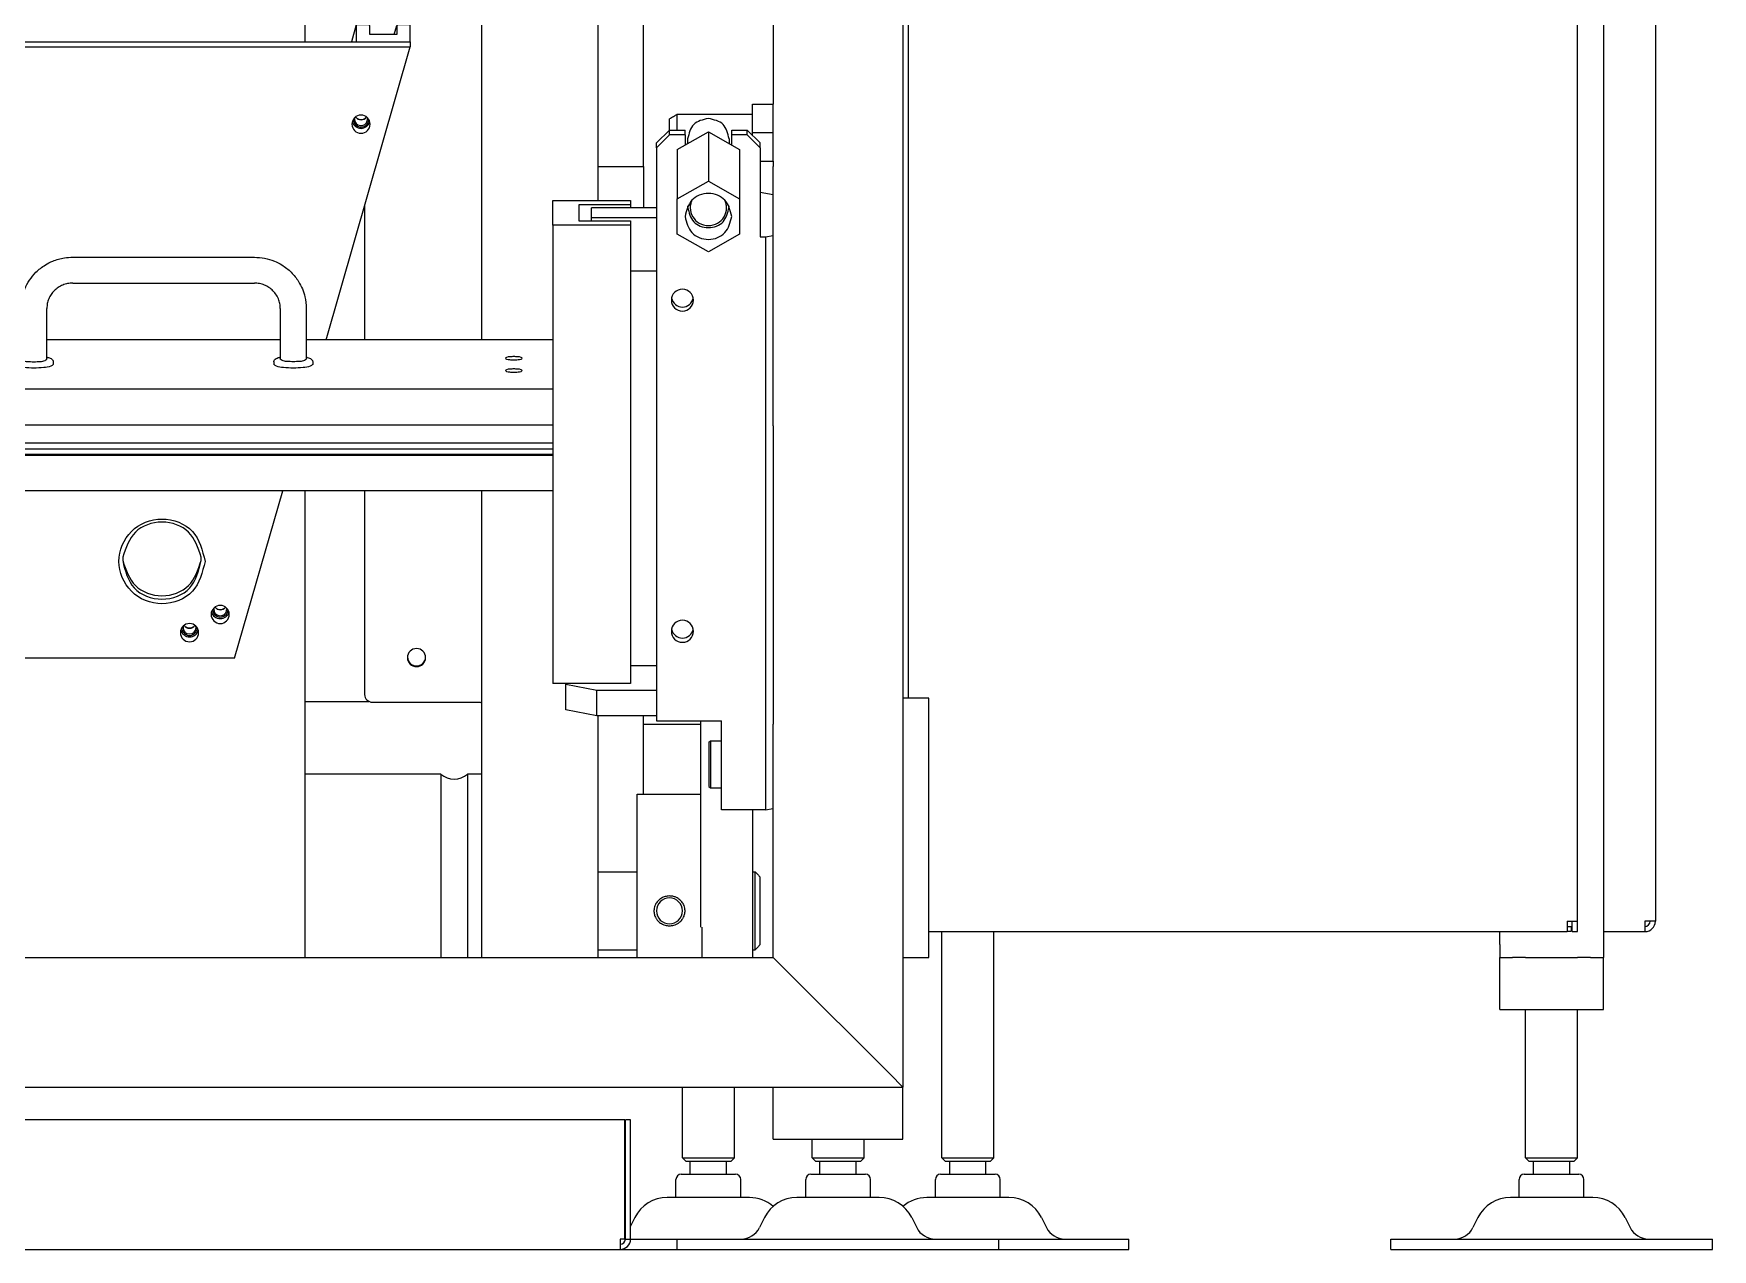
# Model space of a CAD drawing. Header units: millimetres. Extents: x -4653 to 8979, y -13943 to 4840.
# Drawn here: x 5384 to 6031, y 1132 to 1601 of the extents above; entities that cross this region are included whole.
import ezdxf

# ---------------------------------------------------------------- set-up
doc = ezdxf.new("R2010")
doc.units = ezdxf.units.MM

# ---------------------------------------------------------------- blocks, each defined once
blk = doc.blocks.new('MNT069000010000E_A_2_1_1_1__455', base_point=(5907.22, 1132))
at = {"color": 7, "linetype": 'Continuous'}
for p, q in [((5979.22, 1258.5), (5979.22, 1364.75)), ((5979.22, 1254.5), (5979.22, 1258.5)), ((5959.22, 1167.25), (5959.22, 1224.5)), ((5979.22, 1167.25), (5979.22, 1224.5)), ((5960.47, 1166), (5959.22, 1167.25)), ((5959.22, 1167.25), (5979.22, 1167.25)), ((5960.47, 1166), (5962.22, 1166)), ((5962.22, 1161), (5962.22, 1166)), ((5962.22, 1166), (5976.22, 1166)), ((5976.22, 1161), (5976.22, 1166)), ((5976.22, 1166), (5977.97, 1166)), ((5977.97, 1166), (5979.22, 1167.25)), ((5956.72, 1152), (5956.72, 1159)), ((5958.72, 1161), (5962.22, 1161)), ((5962.22, 1161), (5976.22, 1161)), ((5976.22, 1161), (5979.72, 1161)), ((5981.72, 1152), (5981.72, 1159)), ((5956.72, 1152), (5953.37, 1152)), ((5969.22, 1152), (5956.72, 1152)), ((5981.72, 1152), (5969.22, 1152)), ((5985.07, 1152), (5981.72, 1152)), ((5940.85, 1144.26), (5938.93, 1140.42)), ((5997.59, 1144.26), (5999.51, 1140.42)), ((5907.22, 1136), (5931.78, 1136)), ((5907.22, 1132), (5907.22, 1136)), ((5931.78, 1136), (5969.22, 1136)), ((5969.22, 1136), (6006.67, 1136)), ((6006.67, 1136), (6031.22, 1136)), ((6031.22, 1132), (6031.22, 1136)), ((5907.22, 1132), (6031.22, 1132))]:
    blk.add_line(p, q, dxfattribs=at)
for centre, radius, start, end in [((5958.72, 1159), 2, 90, 180), ((5979.72, 1159), 2, 0, 90), ((5953.37, 1138), 14, 90, 153.43494), ((5985.07, 1138), 14, 26.56506, 90), ((5931.78, 1144), 8, 270, 333.43494), ((6006.67, 1144), 8, 206.56506, 270)]:
    blk.add_arc(centre, radius, start, end, dxfattribs=at)
blk = doc.blocks.new('LAMIERA_INOX_Sp_1__518', base_point=(4291.72, 1549.5))
at = {"color": 7, "linetype": 'Continuous'}
blk.add_line((5601.72, 1549.5), (5619.22, 1549.5), dxfattribs=at)
blk = doc.blocks.new('TUBO_ASPIRAZIONE_A_SECCO_INOX_P32539N__519', base_point=(4261.72, 1519.5))
blk.add_blockref('LAMIERA_INOX_Sp_1__518', (4291.72, 1549.5))
blk = doc.blocks.new('GR_ASPIRAZIONE_POLVERI__521', base_point=(4261.72, 1519.5))
blk.add_blockref('TUBO_ASPIRAZIONE_A_SECCO_INOX_P32539N__519', (4261.72, 1519.5))
blk = doc.blocks.new('MNT069000010000E_A_2_1_1__522', base_point=(5719.22, 1132))
at = {"color": 7, "linetype": 'Continuous'}
for p, q in [((5734.22, 1167.25), (5734.22, 1254.5)), ((5754.22, 1167.25), (5754.22, 1254.5)), ((5735.47, 1166), (5734.22, 1167.25)), ((5734.22, 1167.25), (5754.22, 1167.25)), ((5735.47, 1166), (5737.22, 1166)), ((5737.22, 1161), (5737.22, 1166)), ((5737.22, 1166), (5751.22, 1166)), ((5751.22, 1161), (5751.22, 1166)), ((5751.22, 1166), (5752.97, 1166)), ((5752.97, 1166), (5754.22, 1167.25)), ((5731.72, 1152), (5731.72, 1159)), ((5733.72, 1161), (5737.22, 1161)), ((5737.22, 1161), (5751.22, 1161)), ((5751.22, 1161), (5754.72, 1161)), ((5756.72, 1152), (5756.72, 1159)), ((5731.72, 1152), (5728.37, 1152)), ((5744.22, 1152), (5731.72, 1152)), ((5756.72, 1152), (5744.22, 1152)), ((5760.07, 1152), (5756.72, 1152)), ((5772.59, 1144.26), (5774.51, 1140.42)), ((5756.22, 1136), (5781.67, 1136)), ((5781.67, 1136), (5806.22, 1136)), ((5806.22, 1132), (5806.22, 1136)), ((5756.22, 1132), (5806.22, 1132))]:
    blk.add_line(p, q, dxfattribs=at)
for centre, radius, start, end in [((5733.72, 1159), 2, 90, 180), ((5754.72, 1159), 2, 0, 90), ((5728.37, 1138), 14, 90, 130.82416), ((5760.07, 1138), 14, 26.56506, 90), ((5781.67, 1144), 8, 206.56506, 270)]:
    blk.add_arc(centre, radius, start, end, dxfattribs=at)
blk = doc.blocks.new('PIATTO_POLIZENE_100x10_L_565', base_point=(5488.72, 1343.26))
at = {"color": 7, "linetype": 'Continuous'}
for p, q in [((5511.72, 1899.88), (5488.72, 1899.88)), ((5511.72, 1897.98), (5488.72, 1897.98)), ((5488.72, 1343.26), (5513.34, 1343.26))]:
    blk.add_line(p, q, dxfattribs=at)
blk = doc.blocks.new('RIVESTIMENTO_IN_POLIZENE_PIANALE_VERTICALE__525', base_point=(4876.72, 1343.26))
blk.add_blockref('PIATTO_POLIZENE_100x10_L_565', (5488.72, 1343.26))
blk = doc.blocks.new('GR__PIANALE_CON_POLIZENE_RACLE_GS4_SINT__528', base_point=(4767.22, 1343.26))
blk.add_blockref('RIVESTIMENTO_IN_POLIZENE_PIANALE_VERTICALE__525', (4876.72, 1343.26))
blk = doc.blocks.new('STAFFA_INFERIORE_SOSTEGNO_PIANALE_P32791N_1__529', base_point=(5641.22, 1244.5))
at = {"color": 7, "linetype": 'Continuous'}
for p, q in [((5641.22, 1335.79), (5641.22, 1256.25)), ((5661.22, 1301.43), (5661.22, 1244.5))]:
    blk.add_line(p, q, dxfattribs=at)
blk = doc.blocks.new('GR_PIANALE_RACLE_GS4_SINT__530', base_point=(4767.22, 1244.5))
for name, p in [('GR__PIANALE_CON_POLIZENE_RACLE_GS4_SINT__528', (4767.22, 1343.26)), ('STAFFA_INFERIORE_SOSTEGNO_PIANALE_P32791N_1__529', (5641.22, 1244.5))]:
    blk.add_blockref(name, p)
blk = doc.blocks.new('MNT069000010000E_A_2_2_1__531', base_point=(5632.22, 1132))
at = {"color": 7, "linetype": 'Continuous'}
for p, q in [((5684.22, 1167.25), (5684.22, 1174.5)), ((5704.22, 1167.25), (5704.22, 1174.5)), ((5685.47, 1166), (5684.22, 1167.25)), ((5684.22, 1167.25), (5704.22, 1167.25)), ((5685.47, 1166), (5687.22, 1166)), ((5687.22, 1161), (5687.22, 1166)), ((5687.22, 1166), (5701.22, 1166)), ((5701.22, 1166), (5702.97, 1166)), ((5701.22, 1161), (5701.22, 1166)), ((5702.97, 1166), (5704.22, 1167.25)), ((5681.72, 1152), (5681.72, 1159)), ((5683.72, 1161), (5687.22, 1161)), ((5687.22, 1161), (5701.22, 1161)), ((5701.22, 1161), (5704.72, 1161)), ((5706.72, 1152), (5706.72, 1159)), ((5681.72, 1152), (5678.37, 1152)), ((5694.22, 1152), (5681.72, 1152)), ((5706.72, 1152), (5694.22, 1152)), ((5710.07, 1152), (5706.72, 1152)), ((5665.85, 1144.26), (5663.93, 1140.42)), ((5722.59, 1144.26), (5724.51, 1140.42)), ((5632.22, 1136), (5656.78, 1136)), ((5632.22, 1132), (5632.22, 1136)), ((5656.78, 1136), (5682.22, 1136)), ((5682.22, 1136), (5694.22, 1136)), ((5694.22, 1136), (5706.22, 1136)), ((5706.22, 1136), (5731.67, 1136)), ((5731.67, 1136), (5756.22, 1136)), ((5756.22, 1132), (5756.22, 1136)), ((5632.22, 1132), (5682.22, 1132)), ((5682.22, 1132), (5706.22, 1132)), ((5706.22, 1132), (5756.22, 1132))]:
    blk.add_line(p, q, dxfattribs=at)
for centre, radius, start, end in [((5683.72, 1159), 2, 90, 180), ((5704.72, 1159), 2, 0, 90), ((5678.37, 1138), 14, 90, 153.43494), ((5710.07, 1138), 14, 26.56506, 90), ((5656.78, 1144), 8, 270, 333.43494), ((5731.67, 1144), 8, 206.56506, 270)]:
    blk.add_arc(centre, radius, start, end, dxfattribs=at)
blk = doc.blocks.new('ALBERO_RULLI_Ø106_MASCHIATURE_M12_P2189N00_1', base_point=(4764.22, 1247.5))
at = {"color": 7, "linetype": 'Continuous'}
for p, q in [((5601.72, 1277.5), (5616.72, 1277.5)), ((5661.22, 1277.5), (5662.22, 1277.5)), ((5662.22, 1262.5), (5662.22, 1277.5)), ((5664.22, 1262.5), (5664.22, 1275.5)), ((5662.22, 1247.5), (5662.22, 1262.5)), ((5664.22, 1249.5), (5664.22, 1262.5)), ((5601.72, 1247.5), (5616.72, 1247.5)), ((5661.22, 1247.5), (5662.22, 1247.5))]:
    blk.add_line(p, q, dxfattribs=at)
for points in [[(5662.22, 1277.5), (5662.72, 1277), (5663.22, 1276.5), (5663.72, 1276), (5664.22, 1275.5)], [(5629.22, 1268.25), (5630.52, 1268.12), (5631.7, 1267.74), (5632.56, 1267.28), (5633.77, 1266.25), (5634.63, 1264.99), (5635, 1264.03), (5635.19, 1263.09), (5635.13, 1261.5), (5634.67, 1260.11), (5634.09, 1259.15), (5632.91, 1257.97), (5631.92, 1257.36), (5630.89, 1256.98), (5629.2, 1256.75), (5627.5, 1256.99), (5626.5, 1257.38), (5625.11, 1258.32), (5624.34, 1259.17), (5623.79, 1260.06), (5623.31, 1261.52), (5623.26, 1263.1), (5623.44, 1264.03), (5623.81, 1264.98), (5624.68, 1266.24), (5625.48, 1266.99), (5626.74, 1267.74), (5628.29, 1268.18), (5629.22, 1268.25)], [(5664.22, 1249.5), (5663.72, 1249), (5663.22, 1248.5), (5662.72, 1248), (5662.22, 1247.5)]]:
    blk.add_spline(points, degree=3, dxfattribs=at)
blk = doc.blocks.new('PROTEZIONE_DX_CATENA_TRASMISSIONE_TAPPETO__539', base_point=(5511.63, 1244.5))
at = {"color": 7, "linetype": 'Continuous'}
for p, q in [((5556.72, 1765.77), (5556.72, 1482.66)), ((5601.72, 1536.33), (5601.72, 1640.19)), ((5511.72, 1534.4), (5511.72, 1482.66)), ((5511.72, 1424.41), (5511.72, 1345.92)), ((5556.72, 1424.41), (5556.72, 1342.69)), ((5514.72, 1342.92), (5555.22, 1342.97)), ((5556.72, 1342.69), (5556.72, 1244.5)), ((5601.72, 1244.5), (5601.72, 1337.69))]:
    blk.add_line(p, q, dxfattribs=at)
for centre, radius, start, end in [((5531.72, 1360.15), 3.5, 0, 180), ((5531.72, 1360.44), 3.5, 182.3316, 357.6684), ((5531.72, 1360.15), 3.5, 180, 0), ((5514.72, 1345.92), 3, 180, 270)]:
    blk.add_arc(centre, radius, start, end, dxfattribs=at)
blk.add_spline([(5555.22, 1342.97), (5555.98, 1342.93), (5556.52, 1342.83), (5556.72, 1342.69)], degree=3, dxfattribs=at)
blk = doc.blocks.new('NASTRO_E10_H_0_P2_TRSPAR_SV_6240x550_P2187N00_1__542', base_point=(4938.72, 1244.5))
at = {"color": 7, "linetype": 'Continuous'}
for p, q in [((5488.72, 1693.92), (5488.72, 1597.47)), ((5488.72, 1424.41), (5488.72, 1244.5))]:
    blk.add_line(p, q, dxfattribs=at)
blk = doc.blocks.new('TUBO_MEC__Ø108_Sp_25_L_203__543', base_point=(5488.72, 1244.5))
at = {"color": 7, "linetype": 'Continuous'}
for p, q in [((5541.12, 1315.25), (5488.72, 1315.25)), ((5541.12, 1315.25), (5541.12, 1244.5)), ((5551.32, 1315.25), (5551.32, 1244.5)), ((5556.72, 1315.25), (5551.32, 1315.25))]:
    blk.add_line(p, q, dxfattribs=at)
blk.add_arc((5546.22, 1320.75), 7.5, 227.16658, 312.83342, dxfattribs=at)
blk = doc.blocks.new('RULLO_ZIGRINATO_Ø106_P2188N00_1__544', base_point=(4868.72, 1244.5))
blk.add_blockref('TUBO_MEC__Ø108_Sp_25_L_203__543', (5488.72, 1244.5))
blk = doc.blocks.new('TRAF_TO_Fe_90x20_L_135__545', base_point=(5624.22, 1257.5))
at = {"color": 7, "linetype": 'Continuous'}
for start, end in [(90, 270), (270, 90)]:
    blk.add_arc((5629.22, 1262.5), 5, start, end, dxfattribs=at)
blk = doc.blocks.new('TRAF_TO_Fe_50x15_L_117__546', base_point=(5619.22, 1307.5))
at = {"color": 7, "linetype": 'Continuous'}
for p, q in [((5619.22, 1307.5), (5619.22, 1334.5)), ((5619.22, 1334.5), (5641.22, 1334.5))]:
    blk.add_line(p, q, dxfattribs=at)
blk = doc.blocks.new('TRAF_TO_Fe_25x10_L_90__547', base_point=(5616.72, 1244.5))
at = {"color": 7, "linetype": 'Continuous'}
for p, q in [((5616.72, 1307.5), (5619.22, 1307.5)), ((5616.72, 1244.5), (5616.72, 1307.5)), ((5619.22, 1307.5), (5641.22, 1307.5)), ((5641.72, 1256.25), (5641.72, 1244.5))]:
    blk.add_line(p, q, dxfattribs=at)
blk = doc.blocks.new('STAFFA_SUPPORTO_INF__DX_RULLI_Ø106_P2192D00__548', base_point=(5616.72, 1244.5))
for name, p in [('TRAF_TO_Fe_50x15_L_117__546', (5619.22, 1307.5)), ('TRAF_TO_Fe_25x10_L_90__547', (5616.72, 1244.5)), ('TRAF_TO_Fe_90x20_L_135__545', (5624.22, 1257.5))]:
    blk.add_blockref(name, p)
blk = doc.blocks.new('GR_TRASMISSIONE_TAPPETO__549', base_point=(4764.22, 1244.5))
for name, p in [('NASTRO_E10_H_0_P2_TRSPAR_SV_6240x550_P2187N00_1__542', (4938.72, 1244.5)), ('PROTEZIONE_DX_CATENA_TRASMISSIONE_TAPPETO__539', (5511.63, 1244.5)), ('STAFFA_SUPPORTO_INF__DX_RULLI_Ø106_P2192D00__548', (5616.72, 1244.5)), ('RULLO_ZIGRINATO_Ø106_P2188N00_1__544', (4868.72, 1244.5)), ('ALBERO_RULLI_Ø106_MASCHIATURE_M12_P2189N00_1', (4764.22, 1247.5))]:
    blk.add_blockref(name, p)
blk = doc.blocks.new('LAMIERA_Fe_Sp_2__564', base_point=(5719.22, 1344.5))
at = {"color": 7, "linetype": 'Continuous'}
for p, q in [((5719.22, 1814.5), (5719.22, 1344.5)), ((5721.22, 1814.5), (5721.22, 1344.5))]:
    blk.add_line(p, q, dxfattribs=at)
blk = doc.blocks.new('CARTER_DX_INF__USCITA_LATO_COMANDI__565', base_point=(5719.22, 1344.5))
blk.add_blockref('LAMIERA_Fe_Sp_2__564', (5719.22, 1344.5))
blk = doc.blocks.new('ASSIEME_CARTERAT_TELAIO_DX_GS4_SINT___566', base_point=(4697.22, 1254.5))
blk.add_blockref('CARTER_DX_INF__USCITA_LATO_COMANDI__565', (5719.22, 1344.5))
blk = doc.blocks.new('MNT069000010000E_A_2_2_2__568', base_point=(5610.22, 1132))
at = {"color": 7, "linetype": 'Continuous'}
for p, q in [((5634.22, 1167.25), (5634.22, 1194.5)), ((5654.22, 1167.25), (5654.22, 1194.5)), ((5634.22, 1167.25), (5654.22, 1167.25)), ((5635.47, 1166), (5634.22, 1167.25)), ((5635.47, 1166), (5637.22, 1166)), ((5637.22, 1166), (5651.22, 1166)), ((5637.22, 1161), (5637.22, 1166)), ((5651.22, 1166), (5652.97, 1166)), ((5651.22, 1161), (5651.22, 1166)), ((5652.97, 1166), (5654.22, 1167.25)), ((5631.72, 1152), (5631.72, 1159)), ((5633.72, 1161), (5637.22, 1161)), ((5637.22, 1161), (5651.22, 1161)), ((5651.22, 1161), (5654.72, 1161)), ((5656.72, 1152), (5656.72, 1159)), ((5631.72, 1152), (5628.37, 1152)), ((5644.22, 1152), (5631.72, 1152)), ((5656.72, 1152), (5644.22, 1152)), ((5660.07, 1152), (5656.72, 1152)), ((5615.85, 1144.26), (5614.22, 1141)), ((5611.97, 1136), (5612.22, 1136)), ((5614.22, 1136), (5632.22, 1136)), ((5610.22, 1132), (5632.22, 1132))]:
    blk.add_line(p, q, dxfattribs=at)
for centre, radius, start, end in [((5633.72, 1159), 2, 90, 180), ((5654.72, 1159), 2, 0, 90), ((5628.37, 1138), 14, 90, 153.43494), ((5660.07, 1138), 14, 49.17584, 90), ((5606.78, 1144), 8, 310.48877, 312.88656)]:
    blk.add_arc(centre, radius, start, end, dxfattribs=at)
blk = doc.blocks.new('PIATTO_INFERIORE_DI_BLOCCAGGIO__577', base_point=(5719.22, 1244.5))
at = {"color": 7, "linetype": 'Continuous'}
for p, q in [((5719.22, 1344.5), (5719.22, 1244.5)), ((5721.22, 1344.5), (5719.22, 1344.5)), ((5729.22, 1344.5), (5721.22, 1344.5)), ((5729.22, 1244.5), (5729.22, 1344.5)), ((5719.22, 1244.5), (5729.22, 1244.5))]:
    blk.add_line(p, q, dxfattribs=at)
blk = doc.blocks.new('TUBOLARE_Fe_100x50x3_L_570__579', base_point=(5619.22, 1533.49))
at = {"color": 7, "linetype": 'Continuous'}
for p, q in [((5619.22, 1549.5), (5619.22, 1640.19)), ((5619.22, 1549.5), (5619.22, 1544.5)), ((5619.22, 1544.5), (5619.22, 1533.49))]:
    blk.add_line(p, q, dxfattribs=at)
blk = doc.blocks.new('TUBOLARE_Fe_100x50x3_L810', base_point=(4809.22, 1334.5))
at = {"color": 7, "linetype": 'Continuous'}
blk.add_line((5619.22, 1334.5), (5619.22, 1337.69), dxfattribs=at)
blk = doc.blocks.new('TRAF_TO_Fe_50x20_L_50_1__580', base_point=(5669.22, 1174.5))
at = {"color": 7, "linetype": 'Continuous'}
for p, q in [((5669.22, 1174.5), (5669.22, 1194.5)), ((5669.22, 1194.5), (5719.22, 1194.5)), ((5719.22, 1174.5), (5719.22, 1194.5)), ((5669.22, 1174.5), (5719.22, 1174.5))]:
    blk.add_line(p, q, dxfattribs=at)
blk = doc.blocks.new('TUBOLARE_Fe_50x50x3_L_660__581', base_point=(5669.22, 1194.5))
at = {"color": 7, "linetype": 'Continuous'}
for p, q in [((5669.22, 1604.49), (5669.22, 1573.5)), ((5669.22, 1568.16), (5669.22, 1573.5)), ((5669.22, 1567.84), (5669.22, 1568.16)), ((5669.22, 1562.5), (5669.22, 1567.84)), ((5669.22, 1557.16), (5669.22, 1562.5)), ((5669.22, 1556.84), (5669.22, 1557.16)), ((5669.22, 1551.5), (5669.22, 1556.84)), ((5669.22, 1551.5), (5669.22, 1549.5)), ((5669.22, 1544.5), (5669.22, 1549.5)), ((5669.22, 1538.47), (5669.22, 1544.5)), ((5669.22, 1522.9), (5669.22, 1538.47)), ((5669.22, 1504.5), (5669.22, 1522.9)), ((5669.22, 1449.5), (5669.22, 1504.5)), ((5669.22, 1449.5), (5669.22, 1334.5)), ((5669.22, 1301.99), (5669.22, 1334.5)), ((5669.22, 1244.5), (5669.22, 1301.99)), ((5674.22, 1239.5), (5669.22, 1244.5)), ((5719.22, 1244.5), (5719.22, 1194.5)), ((5674.22, 1239.5), (5714.22, 1199.5)), ((5719.22, 1194.5), (5714.22, 1199.5))]:
    blk.add_line(p, q, dxfattribs=at)
blk = doc.blocks.new('TUBOLARE_Fe_50x50x3_L_1010__582', base_point=(4709.22, 1194.5))
at = {"color": 7, "linetype": 'Continuous'}
for p, q in [((4938.72, 1244.5), (5488.72, 1244.5)), ((5488.72, 1244.5), (5556.72, 1244.5)), ((5556.72, 1244.5), (5619.22, 1244.5)), ((5619.22, 1244.5), (5624.22, 1244.5)), ((5624.22, 1244.5), (5651.22, 1244.5)), ((5651.22, 1244.5), (5664.22, 1244.5)), ((5664.22, 1244.5), (5669.22, 1244.5)), ((5674.22, 1239.5), (5669.22, 1244.5)), ((5674.22, 1239.5), (5714.22, 1199.5)), ((5719.22, 1194.5), (5714.22, 1199.5)), ((4759.22, 1194.5), (5669.22, 1194.5))]:
    blk.add_line(p, q, dxfattribs=at)
blk = doc.blocks.new('RBTESALDA001059_TELAIO_DX_TRASPORTO_GS4_SINT_1__583', base_point=(4699.22, 1174.5))
for name, p in [('TUBOLARE_Fe_50x50x3_L_660__581', (5669.22, 1194.5)), ('TUBOLARE_Fe_100x50x3_L_570__579', (5619.22, 1533.49)), ('TUBOLARE_Fe_100x50x3_L810', (4809.22, 1334.5)), ('PIATTO_INFERIORE_DI_BLOCCAGGIO__577', (5719.22, 1244.5)), ('TUBOLARE_Fe_50x50x3_L_1010__582', (4709.22, 1194.5)), ('TRAF_TO_Fe_50x20_L_50_1__580', (5669.22, 1174.5))]:
    blk.add_blockref(name, p)
blk = doc.blocks.new('FIT_GR_TELAIO_DX_GS4_SINT_130047_MAURI__584', base_point=(3829.72, 1132))
for name, p in [('ASSIEME_CARTERAT_TELAIO_DX_GS4_SINT___566', (4697.22, 1254.5)), ('RBTESALDA001059_TELAIO_DX_TRASPORTO_GS4_SINT_1__583', (4699.22, 1174.5)), ('MNT069000010000E_A_2_2_2__568', (5610.22, 1132))]:
    blk.add_blockref(name, p)
blk = doc.blocks.new('VITE_TCEI_GAMBO_RETT_Ø12_M10_16-16_3__588', base_point=(5644.42, 1309.9))
at = {"color": 7, "linetype": 'Continuous'}
for p, q in [((5644.42, 1327.5), (5645.02, 1328.1)), ((5644.42, 1327.5), (5644.42, 1310.5)), ((5645.02, 1328.1), (5649.22, 1328.1)), ((5645.02, 1328.1), (5645.02, 1309.9)), ((5644.42, 1310.5), (5645.02, 1309.9)), ((5645.02, 1309.9), (5649.22, 1309.9))]:
    blk.add_line(p, q, dxfattribs=at)
blk = doc.blocks.new('PIATTO_REGOLAZIONE_RACLE_R0348N00_2', base_point=(5599.22, 1356.92))
at = {"color": 7, "linetype": 'Continuous'}
for p, q in [((5599.22, 1529.69), (5599.22, 1533.49)), ((5624.22, 1533.49), (5599.22, 1533.49)), ((5599.22, 1528.55), (5599.22, 1529.69)), ((5624.22, 1529.69), (5599.22, 1529.69)), ((5624.22, 1509.1), (5614.22, 1509.1)), ((5624.22, 1356.92), (5614.22, 1356.92))]:
    blk.add_line(p, q, dxfattribs=at)
blk = doc.blocks.new('PERNO_PER_SISTEMA_BLOCCAGGIO_RACLE_R0351N00_2', base_point=(5629.22, 1551.5))
at = {"color": 7, "linetype": 'Continuous'}
for p, q in [((5661.22, 1569.5), (5661.22, 1573.5)), ((5661.22, 1573.5), (5669.22, 1573.5)), ((5629.22, 1563.5), (5629.22, 1567.77)), ((5661.22, 1569.5), (5632.22, 1569.5)), ((5632.22, 1563.5), (5632.22, 1569.5)), ((5661.22, 1562.5), (5661.22, 1569.5)), ((5661.22, 1561.54), (5661.22, 1562.5)), ((5661.22, 1562.5), (5669.22, 1562.5)), ((5664.22, 1551.5), (5669.22, 1551.5))]:
    blk.add_line(p, q, dxfattribs=at)
blk.add_spline([(5632.22, 1569.5), (5631.47, 1569.07), (5630.72, 1568.63), (5629.97, 1568.2), (5629.22, 1567.77)], degree=3, dxfattribs=at)
blk = doc.blocks.new('ESAGONO_DI_MANOVRA_RACLA_SECONDARIA_1__589', base_point=(5632.22, 1516.6))
at = {"color": 7, "linetype": 'Continuous'}
for p, q in [((5632.22, 1555.99), (5644.22, 1562.79)), ((5644.22, 1562.79), (5656.22, 1555.99)), ((5644.22, 1562.79), (5644.22, 1543.81)), ((5632.22, 1555.99), (5632.22, 1537.01)), ((5656.22, 1555.99), (5656.22, 1537.01)), ((5632.22, 1537.01), (5644.22, 1543.81)), ((5644.22, 1543.81), (5656.22, 1537.01)), ((5632.22, 1523.4), (5632.22, 1537.01)), ((5656.22, 1537.01), (5656.22, 1523.4)), ((5644.22, 1516.6), (5632.22, 1523.4)), ((5656.22, 1523.4), (5644.22, 1516.6))]:
    blk.add_line(p, q, dxfattribs=at)
for points in [[(5653.22, 1530.2), (5650.58, 1536.45), (5644.22, 1539.04), (5637.86, 1536.45), (5635.22, 1530.2)], [(5635.22, 1530.2), (5637.86, 1523.96), (5644.22, 1521.37), (5650.58, 1523.96), (5653.22, 1530.2)]]:
    blk.add_spline(points, degree=3, dxfattribs=at)
blk = doc.blocks.new('VASCHETTA_RECUPERO_SOTTO_RACLA__601', base_point=(4814.22, 1132))
at = {"color": 7, "linetype": 'Continuous'}
for p, q in [((5611.97, 1182), (4816.47, 1182)), ((5611.97, 1136), (5611.97, 1182)), ((5614.22, 1182), (5612.22, 1182)), ((5612.22, 1136), (5612.22, 1182)), ((5614.22, 1136), (5614.22, 1182)), ((5611.97, 1136), (5610.22, 1136)), ((5610.22, 1136), (5610.22, 1134)), ((5610.22, 1134), (5610.22, 1132)), ((5612.22, 1136), (5614.22, 1136)), ((4846.22, 1132), (5610.22, 1132))]:
    blk.add_line(p, q, dxfattribs=at)
for radius in [4, 2]:
    blk.add_arc((5610.22, 1136), radius, 270, 0, dxfattribs=at)
blk = doc.blocks.new('BARRA_FILETTATA_ZINC__M16_L_140__604', base_point=(5636.22, 1525.88))
at = {"color": 7, "linetype": 'Continuous'}
for p, q in [((5636.22, 1560.12), (5636.22, 1558.26)), ((5652.22, 1560.12), (5652.22, 1558.26)), ((5636.22, 1534.25), (5636.22, 1533.74)), ((5652.22, 1533.74), (5652.2, 1534.29))]:
    blk.add_line(p, q, dxfattribs=at)
for points in [[(5644.22, 1567.97), (5638.57, 1565.67), (5636.22, 1560.12)], [(5652.22, 1560.12), (5649.88, 1565.67), (5644.22, 1567.97)], [(5636.22, 1533.74), (5638.57, 1528.18), (5644.22, 1525.88), (5649.88, 1528.18), (5652.22, 1533.74)], [(5637.87, 1536.44), (5637.39, 1535.05), (5637.22, 1533.55), (5638.18, 1530.08), (5640.69, 1527.61), (5644.22, 1526.67), (5647.75, 1527.61), (5650.27, 1530.08), (5651.22, 1533.55), (5651.05, 1535.07), (5650.55, 1536.48)]]:
    blk.add_spline(points, degree=3, dxfattribs=at)
blk = doc.blocks.new('TIRANTE_REGOLAZIONE_RACLA_SECONDARIA_1', base_point=(5636.22, 1525.88))
blk.add_blockref('BARRA_FILETTATA_ZINC__M16_L_140__604', (5636.22, 1525.88))
blk = doc.blocks.new('TRAF_TO_Fe_60x10_L_80__608', base_point=(5589.22, 1337.69))
at = {"color": 7, "linetype": 'Continuous'}
for p, q in [((5589.22, 1349.78), (5589.22, 1350.12)), ((5601.22, 1347.51), (5589.22, 1349.78)), ((5589.22, 1339.97), (5589.22, 1349.78)), ((5624.22, 1347.51), (5601.22, 1347.51)), ((5601.22, 1337.69), (5601.22, 1347.51)), ((5601.22, 1337.69), (5589.22, 1339.97)), ((5624.22, 1337.69), (5601.22, 1337.69))]:
    blk.add_line(p, q, dxfattribs=at)
blk = doc.blocks.new('TRAF_TO_Fe_90x50_L_268__609', base_point=(5624.22, 1301.43))
at = {"color": 7, "linetype": 'Continuous'}
for p, q in [((5629.22, 1563.5), (5624.22, 1558.59)), ((5629.22, 1561.61), (5624.22, 1556.7)), ((5629.22, 1563.5), (5635.22, 1563.5)), ((5629.22, 1561.61), (5629.22, 1563.5)), ((5635.22, 1561.61), (5629.22, 1561.61)), ((5635.22, 1561.61), (5635.22, 1563.5)), ((5635.22, 1561.61), (5635.22, 1557.69)), ((5653.22, 1563.5), (5659.22, 1563.5)), ((5653.22, 1561.61), (5653.22, 1563.5)), ((5653.22, 1557.69), (5653.22, 1561.61)), ((5659.22, 1561.61), (5653.22, 1561.61)), ((5659.22, 1563.5), (5664.22, 1558.59)), ((5659.22, 1561.61), (5659.22, 1563.5)), ((5659.22, 1561.61), (5664.22, 1556.7)), ((5624.22, 1556.7), (5624.22, 1558.59)), ((5624.22, 1556.7), (5624.22, 1549.5)), ((5664.22, 1556.7), (5664.22, 1558.59)), ((5664.22, 1556.7), (5664.22, 1539.42)), ((5624.22, 1549.5), (5624.22, 1546.5)), ((5624.22, 1546.5), (5624.22, 1539.42)), ((5624.22, 1539.42), (5624.22, 1537.52)), ((5624.22, 1537.52), (5624.22, 1502.5)), ((5669.22, 1538.47), (5664.22, 1539.42)), ((5664.22, 1539.42), (5664.22, 1522.33)), ((5664.22, 1522.33), (5666.22, 1522.33)), ((5666.22, 1522.33), (5669.22, 1522.9)), ((5666.22, 1522.33), (5666.22, 1301.43)), ((5624.22, 1502.5), (5624.22, 1499.5)), ((5624.22, 1499.5), (5624.22, 1449.5)), ((5624.22, 1449.5), (5624.22, 1362.69)), ((5624.22, 1362.69), (5624.22, 1360.79)), ((5624.22, 1360.79), (5624.22, 1344.5)), ((5624.22, 1344.5), (5624.22, 1335.79)), ((5624.22, 1335.79), (5649.22, 1335.79)), ((5649.22, 1301.43), (5649.22, 1335.79)), ((5666.22, 1301.43), (5649.22, 1301.43)), ((5666.22, 1301.43), (5669.22, 1301.99))]:
    blk.add_line(p, q, dxfattribs=at)
for centre, start, end in [((5634.22, 1497.93), 90, 180), ((5634.22, 1497.93), 0, 90), ((5634.22, 1497.93), 180, 0), ((5634.22, 1499.54), 190.94422, 349.05578), ((5634.22, 1370.29), 90, 180), ((5634.22, 1370.29), 0, 90), ((5634.22, 1370.29), 180, 0), ((5634.22, 1371.91), 190.94422, 349.05578)]:
    blk.add_arc(centre, 4.25, start, end, dxfattribs=at)
blk = doc.blocks.new('SUPPORTO_RACLA_RIBALTABILE_DX_R0349D10__610', base_point=(5589.22, 1301.43))
for name, p in [('TRAF_TO_Fe_90x50_L_268__609', (5624.22, 1301.43)), ('TRAF_TO_Fe_60x10_L_80__608', (5589.22, 1337.69))]:
    blk.add_blockref(name, p)
blk = doc.blocks.new('GUIDA_TUBOLARE_SUPPORTO_RACLE_R0402N00', base_point=(5584.22, 1350.12))
at = {"color": 7, "linetype": 'Continuous'}
for p, q in [((5584.22, 1526.84), (5584.22, 1536.33)), ((5584.22, 1536.33), (5614.22, 1536.33)), ((5614.22, 1534.63), (5594.22, 1534.63)), ((5594.22, 1534.63), (5594.22, 1528.55)), ((5614.22, 1536.33), (5614.22, 1534.63)), ((5614.22, 1534.63), (5614.22, 1533.49)), ((5594.22, 1528.55), (5614.22, 1528.55)), ((5614.22, 1528.55), (5614.22, 1526.84)), ((5584.22, 1526.84), (5584.22, 1482.66)), ((5614.22, 1526.84), (5584.22, 1526.84)), ((5614.22, 1526.84), (5614.22, 1350.12)), ((5584.22, 1482.66), (5584.22, 1480.32)), ((5584.22, 1480.32), (5584.22, 1468.54)), ((5584.22, 1449.93), (5584.22, 1444.97)), ((5584.22, 1444.97), (5584.22, 1442.9)), ((5584.22, 1424.41), (5584.22, 1350.12)), ((5589.22, 1350.12), (5584.22, 1350.12)), ((5614.22, 1350.12), (5589.22, 1350.12))]:
    blk.add_line(p, q, dxfattribs=at)
blk = doc.blocks.new('PORTA_RACLA_LATERALE_DX_RACLA_SECONDARIA_GS4_SINT', base_point=(5453.06, 1375.76))
at = {"color": 7, "linetype": 'Continuous'}
for p, q in [((5508.51, 1604.11), (5506.61, 1597.47)), ((5511.63, 1604.11), (5508.51, 1604.11)), ((5508.51, 1604.11), (5508.51, 1597.47)), ((5513.71, 1600.32), (5513.71, 1603.74)), ((5524.1, 1600.32), (5513.71, 1600.32)), ((5523.11, 1600.32), (5524.1, 1603.76)), ((5524.1, 1603.76), (5524.1, 1600.32)), ((5529.29, 1604.11), (5526.18, 1604.11)), ((5529.29, 1597.47), (5529.29, 1604.11)), ((5508.51, 1597.47), (5529.29, 1597.47))]:
    blk.add_line(p, q, dxfattribs=at)
for centre, radius, start, end in [((5510.34, 1567.66), 3, 181.78299, 344.52278), ((5510.35, 1567.76), 2.51, 168.29808, 179.97327), ((5510.33, 1567.67), 2.49, 177.85409, 346.66869), ((5510.34, 1569.94), 2.5, 213.23341, 326.76659), ((5510.34, 1570.13), 2.61, 216.72313, 323.27687), ((5510.35, 1567.76), 2.49, 344.48862, 0.03416), ((5510.33, 1567.76), 2.51, 0.02673, 11.70192), ((5510.34, 1567.66), 3, 344.52278, 358.21701), ((5456.07, 1378.77), 3.02, 183.5538, 342.75197), ((5456.05, 1378.77), 2.5, 168.27135, 180), ((5456.05, 1378.77), 2.5, 180, 344.52278), ((5456.05, 1381.14), 2.5, 216.76348, 323.23652), ((5456.05, 1380.95), 2.39, 213.1167, 326.8833), ((5456.05, 1378.77), 2.5, 344.52278, 0), ((5456.05, 1378.77), 2.5, 0, 11.72865), ((5456.04, 1378.68), 3.02, 344.55833, 358.18146)]:
    blk.add_arc(centre, radius, start, end, dxfattribs=at)
for points in [[(5513.71, 1603.74), (5513.43, 1603.93), (5512.68, 1604.06), (5511.63, 1604.11)], [(5526.18, 1604.11), (5525.16, 1604.07), (5524.42, 1603.94), (5524.1, 1603.76)]]:
    blk.add_spline(points, degree=3, dxfattribs=at)
blk = doc.blocks.new('MANIGLIA_CROMATA_ELESA_GN_26_511_1__614', base_point=(5376.72, 1471.75))
at = {"color": 7, "linetype": 'Continuous'}
for p, q in [((5399.22, 1514.5), (5469.22, 1514.5)), ((5399.22, 1504.5), (5469.22, 1504.5)), ((5379.22, 1475.13), (5379.22, 1494.77)), ((5389.22, 1475.13), (5389.22, 1494.77)), ((5479.22, 1494.77), (5479.22, 1475.13)), ((5489.22, 1494.77), (5489.22, 1475.13)), ((5376.72, 1474.15), (5376.72, 1473.17)), ((5391.72, 1474.15), (5391.72, 1473.17)), ((5476.72, 1474.15), (5476.72, 1473.17)), ((5491.72, 1474.15), (5491.72, 1473.17))]:
    blk.add_line(p, q, dxfattribs=at)
for points in [[(5379.22, 1494.77), (5379.48, 1497.92), (5380.72, 1502.27), (5382.56, 1505.68), (5385.03, 1508.67), (5388.65, 1511.51), (5391.52, 1512.98), (5395.99, 1514.24), (5399.22, 1514.5)], [(5469.22, 1514.5), (5473.15, 1514.11), (5476.93, 1512.98), (5479.8, 1511.51), (5483.42, 1508.67), (5486.26, 1505.1), (5487.72, 1502.27), (5488.7, 1499.26), (5489.22, 1494.77)], [(5399.22, 1504.5), (5397.23, 1504.3), (5395.33, 1503.73), (5393.59, 1502.81), (5392.08, 1501.57), (5390.86, 1500.1), (5389.95, 1498.42), (5389.41, 1496.63), (5389.22, 1494.77)], [(5479.22, 1494.77), (5479.04, 1496.63), (5478.49, 1498.42), (5477.39, 1500.38), (5476.37, 1501.57), (5474.85, 1502.81), (5473.12, 1503.73), (5471.21, 1504.3), (5469.22, 1504.5)], [(5376.72, 1474.15), (5376.75, 1474.43), (5376.85, 1474.71), (5377.6, 1475.42), (5378.91, 1475.84)], [(5378.91, 1475.84), (5379.02, 1475.87), (5379.22, 1475.92)], [(5389.22, 1475.92), (5389.42, 1475.87), (5389.54, 1475.84)], [(5389.54, 1475.84), (5390.85, 1475.42), (5391.59, 1474.71), (5391.66, 1474.53), (5391.72, 1474.15)], [(5476.72, 1474.15), (5476.75, 1474.43), (5476.85, 1474.71), (5477.28, 1475.22), (5477.97, 1475.61), (5478.89, 1475.89), (5479.01, 1475.91), (5479.22, 1475.92)], [(5489.22, 1475.92), (5489.36, 1475.93), (5489.55, 1475.89), (5490.48, 1475.61), (5491.16, 1475.22), (5491.59, 1474.71), (5491.66, 1474.53), (5491.72, 1474.15)], [(5391.72, 1473.17), (5390.7, 1472.45), (5388.01, 1471.94), (5384.22, 1471.75), (5380.44, 1471.94), (5377.75, 1472.45), (5376.72, 1473.17)], [(5379.22, 1475.13), (5379.91, 1474.65), (5381.7, 1474.31), (5384.22, 1474.18), (5386.74, 1474.31), (5388.54, 1474.65), (5389.22, 1475.13)], [(5491.72, 1473.17), (5490.7, 1472.45), (5488.01, 1471.94), (5484.22, 1471.75), (5480.44, 1471.94), (5477.75, 1472.45), (5476.72, 1473.17)], [(5489.22, 1475.13), (5488.54, 1474.65), (5486.74, 1474.31), (5484.22, 1474.18), (5481.7, 1474.31), (5479.91, 1474.65), (5479.22, 1475.13)]]:
    blk.add_spline(points, degree=3, dxfattribs=at)
blk = doc.blocks.new('PORTA_RACLA_INFERIORE_RACLA_SECONDARIA_GS4_SINT', base_point=(4981.22, 1368.62))
at = {"color": 7, "linetype": 'Continuous'}
for centre, radius, start, end in [((4984.22, 1371.75), 2.5, 168.27135, 180), ((4984.22, 1373.93), 2.5, 213.23341, 270), ((4984.11, 1374.17), 2.55, 219.11746, 272.45315), ((4984.33, 1374.17), 2.55, 267.54685, 320.88254), ((4984.22, 1373.93), 2.5, 270, 326.76659), ((4984.22, 1371.75), 2.5, 360, 11.72865), ((5099.23, 1371.75), 2.51, 168.29808, 179.97327), ((5099.08, 1374.19), 2.54, 219.84371, 273.20838), ((5099.22, 1373.93), 2.5, 213.23341, 270), ((5099.36, 1374.19), 2.54, 266.79162, 320.15629), ((5099.22, 1373.93), 2.5, 270, 326.76659), ((5099.21, 1371.75), 2.51, 0.02673, 11.70192), ((5214.23, 1371.75), 2.51, 168.29808, 179.97327), ((5214.08, 1374.19), 2.54, 219.84371, 273.20838), ((5214.22, 1373.93), 2.5, 213.23341, 270), ((5214.36, 1374.19), 2.54, 266.79162, 320.15629), ((5214.22, 1373.93), 2.5, 270, 326.76659), ((5214.21, 1371.75), 2.51, 0.02673, 11.70192), ((5329.23, 1371.75), 2.51, 168.29808, 179.97327), ((5329.08, 1374.19), 2.54, 219.84371, 273.20838), ((5329.22, 1373.93), 2.5, 213.23341, 270), ((5329.36, 1374.19), 2.54, 266.79162, 320.15629), ((5329.22, 1373.93), 2.5, 270, 326.76659), ((5329.21, 1371.75), 2.51, 0.02673, 11.70192), ((5444.22, 1371.75), 2.5, 168.27135, 180), ((5444.11, 1374.17), 2.55, 219.11746, 272.45315), ((5444.22, 1373.93), 2.5, 213.23341, 270), ((5444.33, 1374.17), 2.55, 267.54685, 320.88254), ((5444.22, 1373.93), 2.5, 270, 326.76659), ((5444.22, 1371.75), 2.5, 0, 11.72865), ((4984.27, 1371.7), 3.05, 182.68113, 269.10186), ((4984.22, 1371.75), 2.5, 180, 270), ((4984.22, 1371.75), 2.5, 270, 0), ((4984.17, 1371.7), 3.05, 270.89814, 357.31887), ((5099.22, 1371.65), 3, 181.78299, 270), ((5099.18, 1371.7), 2.45, 178.90203, 271.09797), ((5099.27, 1371.7), 2.45, 268.90203, 1.09797), ((5099.22, 1371.65), 3, 270, 358.21701), ((5214.22, 1371.65), 3, 181.78299, 270), ((5214.18, 1371.7), 2.45, 178.90203, 271.09797), ((5214.27, 1371.7), 2.45, 268.90203, 1.09797), ((5214.22, 1371.65), 3, 270, 358.21701), ((5329.22, 1371.65), 3, 181.78299, 270), ((5329.18, 1371.7), 2.45, 178.90203, 271.09797), ((5329.27, 1371.7), 2.45, 268.90203, 1.09797), ((5329.22, 1371.65), 3, 270, 358.21701), ((5444.21, 1371.64), 2.98, 181.47363, 270.30935), ((5444.22, 1371.75), 2.5, 180, 270), ((5444.22, 1371.75), 2.5, 270, 0), ((5444.24, 1371.64), 2.98, 269.69065, 358.52637)]:
    blk.add_arc(centre, radius, start, end, dxfattribs=at)
blk = doc.blocks.new('TUBOLARE_SUPPORTO_RACLE_INFERIORE__616', base_point=(4844.22, 1424.41))
at = {"color": 7, "linetype": 'Continuous'}
for p, q in [((5479.22, 1482.66), (5389.22, 1482.66)), ((5496.86, 1482.66), (5489.22, 1482.66)), ((5584.22, 1482.66), (5496.86, 1482.66)), ((5584.22, 1463.68), (4844.22, 1463.68)), ((5584.22, 1468.54), (5584.22, 1468.03)), ((5584.22, 1468.03), (5584.22, 1465.76)), ((5584.22, 1465.76), (5584.22, 1464.18)), ((5584.22, 1464.18), (5584.22, 1463.68)), ((5584.22, 1463.68), (5584.22, 1449.93)), ((4844.22, 1449.93), (5584.22, 1449.93)), ((5584.22, 1449.93), (5584.22, 1444.97)), ((5584.22, 1444.97), (5584.22, 1442.9)), ((4844.22, 1442.9), (5584.22, 1442.9)), ((4844.22, 1440.62), (5584.22, 1440.62)), ((4844.22, 1438.53), (5584.22, 1438.53)), ((4844.22, 1438.15), (5584.22, 1438.15)), ((5584.22, 1442.9), (5584.22, 1442.51)), ((5584.22, 1442.51), (5584.22, 1440.62)), ((5584.22, 1440.62), (5584.22, 1438.53)), ((5584.22, 1438.53), (5584.22, 1438.15)), ((5584.22, 1438.15), (5584.22, 1424.41)), ((5584.22, 1424.41), (4844.22, 1424.41))]:
    blk.add_line(p, q, dxfattribs=at)
for points in [[(5572.47, 1475.54), (5572.03, 1475.85), (5570.86, 1476.08), (5569.22, 1476.16), (5567.58, 1476.08), (5566.42, 1475.85), (5565.97, 1475.54)], [(5565.97, 1475.54), (5566.42, 1475.23), (5567.58, 1475.01), (5569.22, 1474.93), (5570.86, 1475.01), (5572.03, 1475.23), (5572.47, 1475.54)], [(5572.47, 1470.8), (5572.03, 1471.11), (5570.86, 1471.33), (5569.22, 1471.41), (5567.58, 1471.33), (5566.42, 1471.11), (5565.97, 1470.8)], [(5565.97, 1470.8), (5566.42, 1470.49), (5567.58, 1470.26), (5569.22, 1470.18), (5570.86, 1470.26), (5572.03, 1470.49), (5572.47, 1470.8)]]:
    blk.add_spline(points, degree=3, dxfattribs=at)
blk = doc.blocks.new('PIATTO_RACLA_SECONDARIA_GS4_SINT__617', base_point=(4899.04, 1359.94))
at = {"color": 7, "linetype": 'Continuous'}
for p, q in [((4919.82, 1597.47), (4899.04, 1597.47)), ((4899.04, 1597.47), (4899.04, 1595.57)), ((4899.04, 1595.57), (5529.29, 1595.57)), ((4931.47, 1482.66), (4899.04, 1595.57)), ((4919.82, 1597.47), (5508.51, 1597.47)), ((5496.86, 1482.66), (5529.29, 1595.57)), ((5508.51, 1597.47), (5529.29, 1597.47)), ((5529.29, 1597.47), (5529.29, 1595.57)), ((4966.72, 1359.94), (4948.2, 1424.41)), ((5461.61, 1359.94), (5480.13, 1424.41)), ((4976.39, 1410.65), (4976.39, 1409.31)), ((5033.05, 1409.31), (5033.05, 1410.65)), ((5418.46, 1398.86), (5418.46, 1397.53)), ((5448.69, 1397.53), (5448.75, 1398.86)), ((5461.61, 1359.94), (4966.72, 1359.94))]:
    blk.add_line(p, q, dxfattribs=at)
for centre, start, end in [((4917.99, 1565.77), 90, 180), ((4917.99, 1567.66), 195.73681, 344.26319), ((4917.99, 1565.77), 0, 90), ((5510.34, 1565.77), 90, 180), ((5510.34, 1567.66), 195.73681, 344.26319), ((5510.34, 1565.77), 0, 90), ((4917.99, 1565.77), 180, 0), ((5510.34, 1565.77), 180, 0), ((4972.28, 1376.78), 90, 180), ((4972.28, 1376.78), 0, 90), ((5456.05, 1376.78), 90, 180), ((5456.05, 1376.78), 0, 90), ((4972.28, 1376.78), 180, 0), ((4972.28, 1378.67), 195.73681, 344.26319), ((4984.22, 1369.75), 90, 180), ((4984.22, 1369.75), 0, 90), ((5099.22, 1369.75), 0, 180), ((5214.22, 1369.75), 0, 180), ((5329.22, 1369.75), 0, 180), ((5444.22, 1369.75), 90, 180), ((5444.22, 1369.75), 0, 90), ((5456.05, 1376.78), 180, 0), ((5456.05, 1378.67), 195.73681, 344.26319), ((4984.22, 1369.75), 180, 0), ((4984.22, 1371.65), 195.73681, 344.26319), ((5099.22, 1369.75), 180, 0), ((5099.22, 1371.65), 195.73681, 344.26319), ((5214.22, 1369.75), 180, 0), ((5214.22, 1371.65), 195.73681, 344.26319), ((5329.22, 1369.75), 180, 0), ((5329.22, 1371.65), 195.73681, 344.26319), ((5444.22, 1369.75), 180, 0), ((5444.22, 1371.65), 195.73681, 344.26319)]:
    blk.add_arc(centre, 3.5, start, end, dxfattribs=at)
for points in [[(4979.36, 1424.41), (4974.94, 1407.98), (4980.61, 1391.83), (4995.51, 1381.2), (5013.93, 1381.2), (5028.83, 1391.83), (5034.53, 1409.03)], [(4980.93, 1424.41), (4977.76, 1417.86), (4976.39, 1410.65)], [(5033.05, 1410.65), (5031.68, 1417.86), (5028.51, 1424.41)], [(5034.53, 1409.03), (5033.37, 1417.11), (5030.08, 1424.41)], [(5450.23, 1397.25), (5445.36, 1408.78), (5433.61, 1413.57), (5421.85, 1408.78), (5416.98, 1397.25), (5421.85, 1385.71), (5433.61, 1380.92), (5445.36, 1385.71), (5450.23, 1397.25)], [(5448.75, 1398.86), (5443.86, 1408.47), (5433.61, 1412.4), (5423.35, 1408.47), (5418.46, 1398.86)], [(4976.39, 1409.31), (4980.19, 1395.4), (4990.56, 1385.22), (5004.72, 1381.49), (5018.89, 1385.22), (5029.26, 1395.4), (5033.05, 1409.31)], [(4976.39, 1409.31), (4980.52, 1396.18), (4990.56, 1386.56), (5004.72, 1382.83), (5018.89, 1386.56), (5028.92, 1396.18), (5033.05, 1409.31)], [(5418.46, 1397.53), (5422.9, 1387.01), (5433.61, 1382.66), (5444.31, 1387.01), (5448.69, 1397.53)], [(5418.46, 1397.53), (5423.35, 1387.92), (5433.61, 1383.99), (5443.86, 1387.92), (5448.69, 1397.53)]]:
    blk.add_spline(points, degree=3, dxfattribs=at)
blk = doc.blocks.new('FIT_GR_RACLA_SECONDARIA__618', base_point=(4814.22, 1350.12))
for name, p in [('PORTA_RACLA_LATERALE_DX_RACLA_SECONDARIA_GS4_SINT', (5453.06, 1375.76)), ('PIATTO_RACLA_SECONDARIA_GS4_SINT__617', (4899.04, 1359.94)), ('GUIDA_TUBOLARE_SUPPORTO_RACLE_R0402N00', (5584.22, 1350.12)), ('MANIGLIA_CROMATA_ELESA_GN_26_511_1__614', (5376.72, 1471.75)), ('TUBOLARE_SUPPORTO_RACLE_INFERIORE__616', (4844.22, 1424.41)), ('PORTA_RACLA_INFERIORE_RACLA_SECONDARIA_GS4_SINT', (4981.22, 1368.62))]:
    blk.add_blockref(name, p)
blk = doc.blocks.new('GR_RACLE_RULLIERA_MOBILE__641', base_point=(4759.22, 1132))
for name, p in [('FIT_GR_RACLA_SECONDARIA__618', (4814.22, 1350.12)), ('PERNO_PER_SISTEMA_BLOCCAGGIO_RACLE_R0351N00_2', (5629.22, 1551.5)), ('TIRANTE_REGOLAZIONE_RACLA_SECONDARIA_1', (5636.22, 1525.88)), ('SUPPORTO_RACLA_RIBALTABILE_DX_R0349D10__610', (5589.22, 1301.43)), ('ESAGONO_DI_MANOVRA_RACLA_SECONDARIA_1__589', (5632.22, 1516.6)), ('PIATTO_REGOLAZIONE_RACLE_R0348N00_2', (5599.22, 1356.92)), ('VITE_TCEI_GAMBO_RETT_Ø12_M10_16-16_3__588', (5644.42, 1309.9)), ('VASCHETTA_RECUPERO_SOTTO_RACLA__601', (4814.22, 1132))]:
    blk.add_blockref(name, p)
blk = doc.blocks.new('LAMIERA_Fe_Sp_2_SV_1512x872__658', base_point=(5989.22, 1254.5))
at = {"color": 7, "linetype": 'Continuous'}
for p, q in [((6005.22, 2094.5), (5989.22, 2094.5)), ((6005.22, 2094.5), (6005.22, 2092.5)), ((6005.22, 2092.5), (6005.22, 2090.5)), ((6005.22, 2090.5), (6007.22, 2090.5)), ((6007.22, 2090.5), (6009.22, 2090.5)), ((6009.22, 2090.5), (6009.22, 1258.5)), ((6005.22, 1258.5), (6005.22, 1256.5)), ((6007.22, 1258.5), (6005.22, 1258.5)), ((6005.22, 1256.5), (6005.22, 1254.5)), ((6009.22, 1258.5), (6007.22, 1258.5)), ((5989.22, 1254.5), (6005.22, 1254.5))]:
    blk.add_line(p, q, dxfattribs=at)
for centre, radius, start, end in [((6005.22, 2090.5), 4, 0, 90), ((6005.22, 2090.5), 2, 0, 90), ((6005.22, 1258.5), 4, 270, 0), ((6005.22, 1258.5), 2, 270, 0)]:
    blk.add_arc(centre, radius, start, end, dxfattribs=at)
blk = doc.blocks.new('CARTE_FRONTALE_SOTTO_PORTELLO_APRIBILE__659', base_point=(5989.22, 1254.5))
blk.add_blockref('LAMIERA_Fe_Sp_2_SV_1512x872__658', (5989.22, 1254.5))
blk = doc.blocks.new('TUB_RE_Fe_40x40x3_L_802_2__661', base_point=(5949.22, 1244.5))
at = {"color": 7, "linetype": 'Continuous'}
for p, q in [((5979.22, 2046.5), (5984.22, 2046.5)), ((5989.22, 2046.5), (5984.22, 2046.5)), ((5989.22, 2046.5), (5989.22, 1894.5)), ((5989.22, 1894.5), (5989.22, 1814.5)), ((5989.22, 1814.5), (5989.22, 1444.5)), ((5989.22, 1444.5), (5989.22, 1364.5)), ((5989.22, 1364.5), (5989.22, 1279.5)), ((5989.22, 1279.5), (5989.22, 1256.5)), ((5989.22, 1256.5), (5989.22, 1254.5)), ((5949.22, 1249.5), (5949.22, 1254.5)), ((5949.22, 1249.5), (5949.22, 1244.5)), ((5989.22, 1254.5), (5989.22, 1249.5)), ((5989.22, 1249.5), (5989.22, 1244.5)), ((5959.22, 1244.5), (5954.22, 1244.5)), ((5959.22, 1244.5), (5979.22, 1244.5)), ((5984.22, 1244.5), (5979.22, 1244.5))]:
    blk.add_line(p, q, dxfattribs=at)
blk = doc.blocks.new('TRAF_TO_Fe_40x20_L_40__662', base_point=(5949.22, 1224.5))
at = {"color": 7, "linetype": 'Continuous'}
for p, q in [((5949.22, 1244.5), (5954.22, 1244.5)), ((5949.22, 1224.5), (5949.22, 1244.5)), ((5959.22, 1244.5), (5954.22, 1244.5)), ((5959.22, 1244.5), (5979.22, 1244.5)), ((5984.22, 1244.5), (5979.22, 1244.5)), ((5984.22, 1244.5), (5989.22, 1244.5)), ((5989.22, 1224.5), (5989.22, 1244.5)), ((5949.22, 1224.5), (5989.22, 1224.5))]:
    blk.add_line(p, q, dxfattribs=at)
blk = doc.blocks.new('TELAIO_SOST_CABIN__ESTRAZ__TAPP_TRASP___663', base_point=(5949.22, 1224.5))
for name, p in [('TUB_RE_Fe_40x40x3_L_802_2__661', (5949.22, 1244.5)), ('TRAF_TO_Fe_40x20_L_40__662', (5949.22, 1224.5))]:
    blk.add_blockref(name, p)
blk = doc.blocks.new('LAMIERA_Fe_Sp_2_SV_872x329__708', base_point=(5682.22, 1254.5))
at = {"color": 7, "linetype": 'Continuous'}
for p, q in [((5682.22, 2092.5), (5682.22, 2094.5)), ((5682.22, 2094.5), (5686.22, 2094.5)), ((5686.22, 2092.5), (5682.22, 2092.5)), ((5682.22, 2090.5), (5682.22, 2092)), ((5682.22, 2092), (5684.22, 2092)), ((5682.22, 2090.5), (5682.22, 2069.5)), ((5682.22, 2090.5), (5684.22, 2090.5)), ((5684.22, 2092), (5684.22, 2090.5)), ((5684.22, 2090.5), (5686.22, 2090.5)), ((5686.22, 2094.5), (5686.22, 2092.5)), ((5975.22, 2094.5), (5686.22, 2094.5)), ((5686.22, 2092.5), (5686.22, 2090.5)), ((5975.22, 2092.5), (5975.22, 2094.5)), ((5975.22, 2094.5), (5979.22, 2094.5)), ((5975.22, 2090.5), (5975.22, 2092.5)), ((5979.22, 2092.5), (5975.22, 2092.5)), ((5975.22, 2090.5), (5977.22, 2090.5)), ((5977.22, 2092), (5979.22, 2092)), ((5977.22, 2090.5), (5977.22, 2092)), ((5977.22, 2090.5), (5979.22, 2090.5)), ((5979.22, 2092.5), (5979.22, 2094.5)), ((5979.22, 2092), (5979.22, 2090.5)), ((5979.22, 1364.75), (5979.22, 2090.5)), ((5682.22, 1929.5), (5682.22, 1914.5)), ((5979.22, 1258.5), (5979.22, 1364.75)), ((5975.22, 1258.5), (5975.22, 1256.5)), ((5975.22, 1258.5), (5977.22, 1258.5)), ((5975.22, 1256.5), (5975.22, 1254.5)), ((5975.22, 1256.5), (5976.72, 1256.5)), ((5976.72, 1256.5), (5976.72, 1254.5)), ((5977.22, 1254.5), (5977.22, 1258.5)), ((5977.22, 1258.5), (5979.22, 1258.5)), ((5979.22, 1254.5), (5979.22, 1258.5)), ((5729.22, 1254.5), (5975.22, 1254.5)), ((5976.72, 1254.5), (5975.22, 1254.5)), ((5977.22, 1254.5), (5979.22, 1254.5))]:
    blk.add_line(p, q, dxfattribs=at)
blk = doc.blocks.new('CARTER_DX_AI_LATI_DEL_TRASPORTO__709', base_point=(5682.22, 1254.5))
blk.add_blockref('LAMIERA_Fe_Sp_2_SV_872x329__708', (5682.22, 1254.5))
blk = doc.blocks.new('ASSIEME_CABINA_GS4_SINT_DX__712', base_point=(4419.22, 1224.5))
for name, p in [('CARTER_DX_AI_LATI_DEL_TRASPORTO__709', (5682.22, 1254.5)), ('CARTE_FRONTALE_SOTTO_PORTELLO_APRIBILE__659', (5989.22, 1254.5)), ('TELAIO_SOST_CABIN__ESTRAZ__TAPP_TRASP___663', (5949.22, 1224.5))]:
    blk.add_blockref(name, p)
blk = doc.blocks.new('FIT_GR_CABINA_GS4_SINT_SX_130047_MAURI__713', base_point=(4419.22, 1224.5))
blk.add_blockref('ASSIEME_CABINA_GS4_SINT_DX__712', (4419.22, 1224.5))
blk = doc.blocks.new('LEGMCS000183-4_18U11B_GS4_SYNTECH_DX_1__714', base_point=(3599.72, 1132))
for name, p in [('FIT_GR_CABINA_GS4_SINT_SX_130047_MAURI__713', (4419.22, 1224.5)), ('FIT_GR_TELAIO_DX_GS4_SINT_130047_MAURI__584', (3829.72, 1132)), ('GR_TRASMISSIONE_TAPPETO__549', (4764.22, 1244.5)), ('GR_PIANALE_RACLE_GS4_SINT__530', (4767.22, 1244.5)), ('GR_ASPIRAZIONE_POLVERI__521', (4261.72, 1519.5)), ('GR_RACLE_RULLIERA_MOBILE__641', (4759.22, 1132)), ('MNT069000010000E_A_2_1_1_1__455', (5907.22, 1132)), ('MNT069000010000E_A_2_1_1__522', (5719.22, 1132)), ('MNT069000010000E_A_2_2_1__531', (5632.22, 1132))]:
    blk.add_blockref(name, p)
blk = doc.blocks.new('Da_sinistra2', base_point=(4468, 1206))
blk.add_blockref('LEGMCS000183-4_18U11B_GS4_SYNTECH_DX_1__714', (3599.72, 1132))

msp = doc.modelspace()

# ---------------------------------------------------------------- block references
msp.add_blockref('Da_sinistra2', (4468, 1206))

doc.saveas('drawing.dxf')
